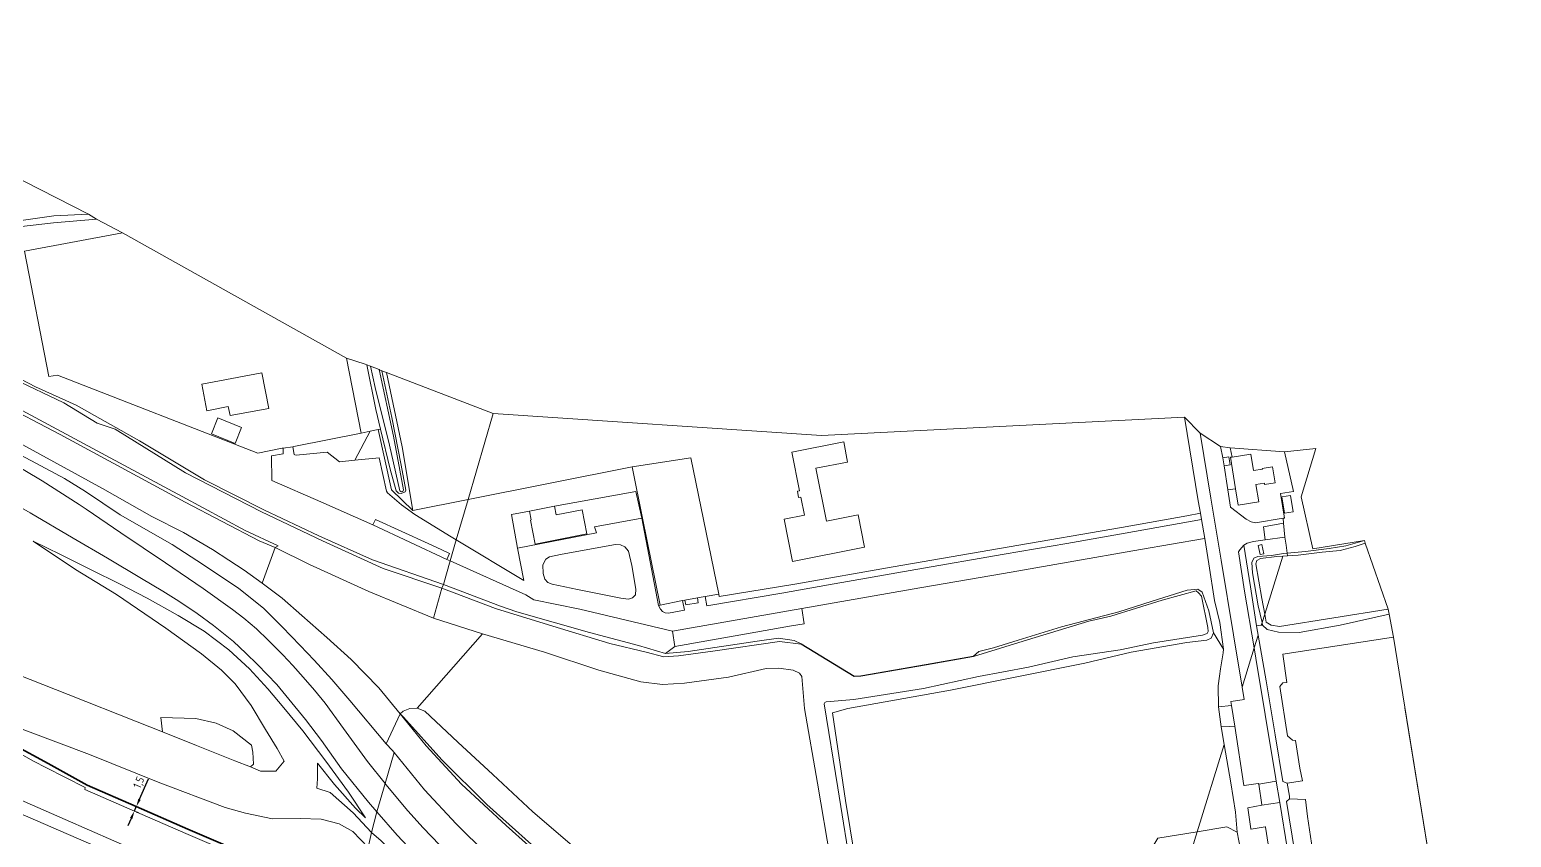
# Model space of a CAD drawing. Header units: metres. Extents: x 112942 to 118371, y 496117 to 499046.
# Drawn here: x 114960.1 to 115423.1, y 497767.8 to 498020.4 of the extents above; entities that cross this region are included whole.
import ezdxf

# ---------------------------------------------------------------- set-up
doc = ezdxf.new("R2010")
doc.units = ezdxf.units.M
for name, color, linetype, lineweight in [('B-WE-OG-TOPOKAART-G', 7, 'Continuous', 18), ('N-WE-KL-DATA_GLASVEZEL-G', 90, 'KL-GLASVEZEL-N', 35), ('N-WE-KL-DATA_GLASVEZEL-M', 7, 'Continuous', 18)]:
    doc.layers.add(name, color=color, linetype=linetype, lineweight=lineweight)
doc.styles.add('ISO', font='isocp.shx')
doc.linetypes.add('KL-GLASVEZEL-N', pattern='A,4,-1,[101,NLCS.SHX,S=0.5,R=0,X=0,Y=0],-1,4,-1,["G",Standard,S=1,R=0,X=-0.25,Y=-0.5],-1.5', length=12.5)
doc.dimstyles.new('ISO', dxfattribs={"dimtxt": 2.5, "dimasz": 2.5, "dimexe": 1.25, "dimexo": 0.625, "dimtad": 1, "dimtxsty": 'ISO', "dimcen": 2.5, "dimadec": 0, "dimazin": 0, "dimtfac": 1, "dimtmove": 0, "dimatfit": 3, "dimfxl": 0, "dimarcsym": 0})

# ---------------------------------------------------------------- blocks, each defined once
blk = doc.blocks.new('*D69')
at = {"layer": 'Defpoints', "color": 0, "transparency": 16777216}
for p in [(114992.84, 497776.06, 6.73), (114993.44, 497777.44, 6.73), (114993.44, 497777.44)]:
    blk.add_point(p, dxfattribs=at)
at = {"layer": 'N-WE-KL-DATA_GLASVEZEL-M', "color": 0, "lineweight": -2, "transparency": 16777216}
for p, q in [((114994.44, 497779.73), (114997.23, 497786.13)), ((114992.84, 497776.06), (114993.44, 497777.44)), ((114993.41, 497775.81), (114993.98, 497775.56)), ((114994.01, 497777.19), (114994.58, 497776.94)), ((114991.84, 497773.77), (114990.84, 497771.48))]:
    blk.add_line(p, q, dxfattribs=at)
at = {"layer": 'N-WE-KL-DATA_GLASVEZEL-M', "color": 0, "transparency": 16777216}
for points in [[(114994.06, 497779.9), (114994.82, 497779.56), (114993.44, 497777.44)], [(114991.46, 497773.94), (114992.22, 497773.61), (114992.84, 497776.06)]]:
    blk.add_solid(points, dxfattribs=at)
at = {"layer": 'N-WE-KL-DATA_GLASVEZEL-M', "color": 0, "transparency": 16777216, "insert": (114994.44, 497784.9), "char_height": 2.5, "attachment_point": 5, "rotation": 66.439, "style": 'ISO'}
blk.add_mtext('1,5', dxfattribs=at)

msp = doc.modelspace()

# ---------------------------------------------------------------- linework, layer by layer
at = {"layer": 'B-WE-OG-TOPOKAART-G'}
for points, elevation in [([(115069.285, 497914.057), (115073.758, 497893.255), (115076.938, 497876.45), (115076.722, 497875.922), (115076.324, 497875.852), (115076.075, 497875.962), (115075.778, 497876.218), (115072.571, 497890.425), (115068.118, 497908.439), (115066.581, 497915.095), (115069.285, 497914.057)], -1.567), ([(115013.892, 497909.506), (115032.699, 497913.064), (115034.801, 497901.958), (115022.721, 497899.672), (115022.188, 497902.491), (115015.461, 497901.218), (115013.892, 497909.506)], -0.793), ([(115032.699, 497913.064), (115013.892, 497909.506), (115015.461, 497901.218), (115022.188, 497902.491), (115022.721, 497899.672), (115034.801, 497901.958), (115032.699, 497913.064)], -0.793), ([(115024.358, 497890.995), (115016.888, 497894.028), (115018.887, 497898.949), (115026.356, 497895.915), (115024.358, 497890.995)], -0.793), ([(115016.888, 497894.028), (115024.358, 497890.995), (115026.356, 497895.915), (115018.887, 497898.949), (115016.888, 497894.028)], -0.793), ([(115218.965, 497868.673), (115220.964, 497858.547), (115198.457, 497854.105), (115195.86, 497867.264), (115202.205, 497868.516), (115201.087, 497874.18), (115200.402, 497874.045), (115200.011, 497876.03), (115200.646, 497876.156), (115198.261, 497888.24), (115214.474, 497891.44), (115215.712, 497885.169), (115205.805, 497883.214), (115209.062, 497866.718), (115218.965, 497868.673)], -0.699), ([(115198.261, 497888.24), (115200.646, 497876.156), (115200.011, 497876.03), (115200.402, 497874.045), (115201.087, 497874.18), (115202.205, 497868.516), (115195.86, 497867.264), (115198.457, 497854.105), (115220.964, 497858.547), (115218.965, 497868.673), (115209.062, 497866.718), (115205.805, 497883.214), (115215.712, 497885.169), (115214.474, 497891.44), (115198.261, 497888.24)], -0.699), ([(115336.941, 497876.818), (115335.362, 497886.649), (115335.83, 497886.724), (115341.733, 497887.673), (115342.556, 497882.549), (115345.311, 497882.992), (115345.279, 497883.192), (115348.475, 497883.706), (115349.291, 497878.626), (115345.996, 497878.096), (115345.923, 497878.55), (115343.277, 497878.125), (115344.14, 497872.747), (115337.76, 497871.722), (115336.941, 497876.818)], -0.361), ([(115351.383, 497874.332), (115354.097, 497874.746), (115354.887, 497869.559), (115352.174, 497869.146), (115351.383, 497874.332)], -0.564), ([(115351.383, 497874.332), (115352.174, 497869.146), (115354.887, 497869.559), (115354.097, 497874.746), (115351.383, 497874.332)], -0.564), ([(115116.319, 497869.843), (115124.146, 497871.375), (115124.682, 497868.636), (115132.727, 497870.21), (115134.196, 497862.703), (115118.051, 497859.543), (115116.587, 497867.024), (115116.86, 497867.078), (115116.319, 497869.843)], -0.458), ([(115343.969, 497859.114), (115344.584, 497856.232), (115345.785, 497856.489), (115345.169, 497859.37), (115343.969, 497859.114)], -0.361), ([(115344.584, 497856.232), (115343.969, 497859.114), (115345.169, 497859.37), (115345.785, 497856.489), (115344.584, 497856.232)], -0.361)]:
    msp.add_lwpolyline(points, close=True, dxfattribs=dict(at, elevation=elevation))
for points in [[(114948.351, 497977.965, -1.07), (114978.551, 497962.627, -1.07), (114967.624, 497962.088, -1.07), (114953.84, 497960.109, -1.07)], [(114953.84, 497960.109, -1.07), (114967.624, 497962.088, -1.07), (114978.551, 497962.627, -1.07), (114981.027, 497961.123, -0.71), (114967.541, 497959.949, -0.747), (114953.873, 497958.349, -0.721)], [(114953.873, 497958.349, -0.721), (114967.541, 497959.949, -0.747), (114981.027, 497961.123, -0.71), (114989.077, 497956.805, -1.037), (114958.497, 497951.13, -1.098), (114966.056, 497911.916, -0.92), (114968.807, 497912.301, -1.058), (115031.429, 497887.983, -0.94), (115039.048, 497889.468, -0.96), (115039.31, 497889.506, -0.964), (115039.341, 497887.728, -1.081), (115035.68, 497887.058, -1.081), (115035.738, 497879.437, -0.859), (115051.091, 497872.727, -0.61), (115067.336, 497865.525, -0.601), (115090.426, 497854.738, -0.614), (115091.496, 497854.3, -0.617)], [(115059.089, 497917.64, -1.018), (115063.75, 497894.161, -0.88), (115043.229, 497890.135, -0.943), (115042.703, 497890.02, -0.982), (115042.355, 497889.944, -1.007), (115039.31, 497889.506, -0.964), (115039.048, 497889.468, -0.96), (115031.429, 497887.983, -0.94), (114968.807, 497912.301, -1.058), (114966.056, 497911.916, -0.92), (114958.497, 497951.13, -1.098), (114989.077, 497956.805, -1.037), (115059.089, 497917.64, -1.018)], [(114943.706, 497918.159, -0.718), (114961.963, 497908.692, -0.765), (114974.628, 497902.915, -0.799), (114994.483, 497891.819, -0.845), (115014.696, 497879.567, -0.828), (115033.246, 497870.25, -0.808), (115050.478, 497862.081, -0.788), (115067.282, 497854.584, -0.742), (115089.421, 497846.841, -0.834)], [(115091.496, 497854.3, -0.617), (115089.421, 497846.841, -0.834), (115067.282, 497854.584, -0.742), (115050.478, 497862.081, -0.788), (115033.246, 497870.25, -0.808), (115014.696, 497879.567, -0.828), (114994.483, 497891.819, -0.845), (114974.628, 497902.915, -0.799), (114961.963, 497908.692, -0.765), (114943.706, 497918.159, -0.718)], [(115059.089, 497917.64, -1.018), (115064.927, 497915.73, -1.27), (115065.451, 497915.529, -1.063), (115068.322, 497901.629, -1.063), (115069.79, 497895.471, -0.91), (115068.98, 497895.311, -0.835), (115066.546, 497894.829, -0.838), (115063.75, 497894.161, -0.88), (115059.089, 497917.64, -1.018)], [(115065.451, 497915.529, -1.063), (115066.581, 497915.095, -1.567), (115068.118, 497908.439, -1.567), (115072.571, 497890.425, -1.567), (115075.778, 497876.218, -1.567), (115076.075, 497875.962, -1.567), (115076.324, 497875.852, -1.567), (115076.722, 497875.922, -1.567), (115076.938, 497876.45, -1.567), (115073.758, 497893.255, -1.567), (115069.285, 497914.057, -1.567), (115069.401, 497914.013, -1.564), (115070.135, 497913.731, -0.997), (115073.316, 497899.099, -0.997), (115076.164, 497884.154, -1.027), (115077.682, 497876.386, -1.057), (115077.449, 497875.834, -1.054), (115076.24, 497875.304, -0.94), (115075.343, 497875.474, -0.952), (115074.639, 497876.186, -0.913), (115072.771, 497882.97, -0.871), (115069.79, 497895.471, -0.91), (115068.322, 497901.629, -1.063), (115065.451, 497915.529, -1.063)], [(115089.421, 497846.841, -0.834), (115088.868, 497845.692, -1.008), (115070.532, 497851.931, -1.07), (115051.641, 497860.54, -1.07), (115032.608, 497869.598, -1.07), (115008.845, 497881.818, -1.07), (114986.865, 497895.407, -1.07), (114981.189, 497897.335, -1.07), (114970.765, 497903.726, -1.07), (114955.049, 497911.136, -1.07)], [(114955.049, 497911.136, -1.07), (114970.765, 497903.726, -1.07), (114981.189, 497897.335, -1.07), (114986.865, 497895.407, -1.07), (115008.845, 497881.818, -1.07), (115032.608, 497869.598, -1.07), (115051.641, 497860.54, -1.07), (115070.532, 497851.931, -1.07), (115088.868, 497845.692, -1.008)], [(115070.135, 497913.731, -0.997), (115071.647, 497913.151, -1.012), (115076.547, 497889.879, -0.898), (115079.826, 497870.031, -0.71), (115073.196, 497876.513, -0.721), (115068.98, 497895.311, -0.835), (115069.79, 497895.471, -0.91), (115072.771, 497882.97, -0.871), (115074.639, 497876.186, -0.913), (115075.343, 497875.474, -0.952), (115076.24, 497875.304, -0.94), (115077.449, 497875.834, -1.054), (115077.682, 497876.386, -1.057), (115076.164, 497884.154, -1.027), (115073.316, 497899.099, -0.997), (115070.135, 497913.731, -0.997)], [(115097.088, 497873.469, -0.673), (115079.826, 497870.031, -0.71), (115076.547, 497889.879, -0.898), (115071.647, 497913.151, -1.012), (115104.936, 497900.376, -0.817), (115097.088, 497873.469, -0.673)], [(114945.487, 497907.837, -1.07), (114963.174, 497898.358, -1.07), (114983.871, 497887.22, -1.07), (115007.725, 497874.37, -1.07), (115027.489, 497863.768, -1.07), (115037.731, 497858.942, -1.07), (115036.838, 497858.475, -0.733), (115031.83, 497860.566, -0.687), (115008.696, 497872.578, -0.612), (114988.728, 497883.483, -0.664), (114969.596, 497893.756, -0.718), (114950.033, 497903.945, -0.739)], [(115088.868, 497845.692, -1.008), (115086.3, 497836.326, -0.742), (115066.05, 497844.736, -0.813), (115047.573, 497853.091, -0.647), (115036.838, 497858.475, -0.733), (115037.731, 497858.942, -1.07), (115027.489, 497863.768, -1.07), (115007.725, 497874.37, -1.07), (114983.871, 497887.22, -1.07), (114963.174, 497898.358, -1.07), (114945.487, 497907.837, -1.07)], [(114950.033, 497903.945, -0.739), (114969.596, 497893.756, -0.718), (114988.728, 497883.483, -0.664), (115008.696, 497872.578, -0.612), (115031.83, 497860.566, -0.687), (115036.838, 497858.475, -0.733), (115032.724, 497847.278, -0.505), (115027.149, 497851.351, -0.541), (115022.326, 497854.476, -0.559), (115017.249, 497857.783, -0.547), (115008.208, 497863.096, -0.409), (114998.246, 497868.15, -0.253), (114982.827, 497876.866, -0.145), (114955.659, 497891.83, -0.247)], [(115104.936, 497900.376, -0.817), (115207.557, 497893.464, -0.94), (115320.96, 497899.221, -0.312), (115325.285, 497873.036, -0.353), (115325.953, 497869.225, -0.332), (115325.966, 497869.149, -0.332), (115321.726, 497868.337, -0.361), (115301.327, 497864.716, -0.341), (115266.186, 497858.696, -0.355), (115229.957, 497852.39, -0.33), (115199.239, 497846.966, -0.381), (115175.584, 497843.098, -0.51), (115175.503, 497843.814, -0.499), (115166.666, 497886.489, -0.63), (115148.411, 497883.693, -0.563), (115097.088, 497873.469, -0.673), (115104.936, 497900.376, -0.817)], [(114938.374, 497897.221, 0.41), (114960.682, 497885.522, 0.542), (114970.964, 497880, 0.632), (114977.585, 497875.915, 0.806), (114988.368, 497868.674, 1.328), (115004.616, 497859.417, 1.718), (115014.387, 497853.045, 1.988), (115025.443, 497845.651, 2.243), (115033.191, 497839.497, 2.558), (115038.987, 497833.688, 3.008), (115044.61, 497827.858, 3.239), (115048.989, 497823.235, 3.458), (115054.485, 497817.226, 3.647), (115060.136, 497810.638, 3.839), (115071.507, 497797.028, 4.109), (115073.431, 497795.104, 4.081), (115074.017, 497794.377, 4.103)], [(115060.136, 497810.638, 3.839), (115054.485, 497817.226, 3.647), (115048.989, 497823.235, 3.458), (115044.61, 497827.858, 3.239), (115038.987, 497833.688, 3.008), (115033.191, 497839.497, 2.558), (115025.443, 497845.651, 2.243), (115014.387, 497853.045, 1.988), (115004.616, 497859.417, 1.718), (114988.368, 497868.674, 1.328), (114977.585, 497875.915, 0.806), (114970.964, 497880, 0.632), (114960.682, 497885.522, 0.542), (114938.374, 497897.221, 0.41)], [(115320.96, 497899.221, -0.312), (115325.869, 497894.212, -0.278), (115329.214, 497873.895, -0.365), (115332.46, 497854.469, -0.367), (115336.263, 497831.115, -0.37), (115338.944, 497814.781, -0.351), (115339.579, 497810.913, -0.346), (115337.659, 497810.633, -0.335), (115335.452, 497810.311, -0.322), (115335.652, 497809.025, -0.298), (115331.614, 497808.645, -0.319), (115331.524, 497815.219, -0.31), (115331.855, 497818.179, -0.298), (115332.185, 497820.509, -0.307), (115333.021, 497825.493, -0.316), (115333.11, 497826.651, -0.322), (115331.987, 497834.964, -0.307), (115330.331, 497841.836, -0.307), (115328.525, 497853.346, -0.337), (115327.296, 497861.244, -0.413), (115326.304, 497867.167, -0.332), (115325.966, 497869.149, -0.332), (115325.953, 497869.225, -0.332), (115325.285, 497873.036, -0.353), (115320.96, 497899.221, -0.312)], [(114955.659, 497891.83, -0.247), (114982.827, 497876.866, -0.145), (114998.246, 497868.15, -0.253), (115008.208, 497863.096, -0.409), (115017.249, 497857.783, -0.547), (115022.326, 497854.476, -0.559), (115027.149, 497851.351, -0.541), (115032.724, 497847.278, -0.505), (115038.977, 497842.62, -0.598), (115045.206, 497837.245, -0.64), (115052.945, 497830.286, -0.742), (115060.613, 497823.458, -0.742), (115069.195, 497814.622, -0.673), (115075.853, 497806.443, -0.478), (115071.507, 497797.028, 4.109), (115060.136, 497810.638, 3.839)], [(115042.355, 497889.944, -1.007), (115042.703, 497890.02, -0.982), (115043.229, 497890.135, -0.943), (115063.75, 497894.161, -0.88), (115066.546, 497894.829, -0.838), (115061.727, 497885.703, -0.721), (115056.919, 497885.203, -0.865), (115053.097, 497888.241, -0.901), (115043.412, 497887.312, -0.904), (115043.009, 497887.382, -0.904), (115042.806, 497887.568, -0.907), (115042.355, 497889.944, -1.007)], [(115093.402, 497860.836, -0.653), (115091.77, 497861.827, -0.659), (115080.46, 497868.717, -0.589), (115076.312, 497871.81, -0.631), (115071.938, 497875.563, -0.775), (115071.582, 497876.082, -0.805), (115069.341, 497886.494, -0.877), (115061.727, 497885.703, -0.721), (115066.546, 497894.829, -0.838), (115068.98, 497895.311, -0.835), (115073.196, 497876.513, -0.721), (115079.826, 497870.031, -0.71), (115097.088, 497873.469, -0.673), (115093.402, 497860.836, -0.653)], [(115342.746, 497827.058, -0.391), (115338.944, 497814.781, -0.351), (115336.263, 497831.115, -0.37), (115332.46, 497854.469, -0.367), (115329.214, 497873.895, -0.365), (115325.869, 497894.212, -0.278), (115332.205, 497890.075, -0.344), (115332.937, 497886.529, -0.352), (115333.34, 497883.98, -0.315), (115334.532, 497876.53, -0.332), (115335.333, 497871.061, -0.315), (115340.236, 497867.335, -0.453), (115341.796, 497866.512, -0.503), (115343.175, 497866.154, -0.513), (115351.773, 497867.621, -0.533), (115351.926, 497866.013, -0.57), (115345.618, 497864.862, -0.653), (115346.2, 497860.826, -0.582), (115342.526, 497860.329, -0.529), (115340.593, 497859.794, -0.541), (115339.53, 497859.159, -0.314), (115338.219, 497857.671, -0.463), (115338.015, 497857.454, -0.469), (115337.888, 497857.145, -0.469), (115339.74, 497844.848, -0.376), (115342.746, 497827.058, -0.391)], [(115074.017, 497794.377, 4.103), (115071.177, 497784.641, 4.989), (115065.675, 497791.587, 4.808), (115058.188, 497801.885, 4.385), (115052.441, 497809.767, 4.136), (115049.131, 497813.87, 4.016), (115045.625, 497817.957, 3.86), (115042.34, 497821.606, 3.68), (115039.27, 497824.87, 3.599), (115034.664, 497829.466, 3.446), (115030.946, 497832.988, 3.287), (115026.999, 497836.38, 3.107), (115023.509, 497839.114, 2.978), (115014.284, 497845.647, 2.597), (115002.534, 497853.663, 2.138), (114988.594, 497863.004, 1.73), (114977.725, 497870.395, 1.385), (114975.533, 497871.939, 1.313), (114964.013, 497879.332, 1.031), (114948.232, 497888.65, 0.71)], [(114948.232, 497888.65, 0.71), (114964.013, 497879.332, 1.031), (114975.533, 497871.939, 1.313), (114977.725, 497870.395, 1.385), (114988.594, 497863.004, 1.73), (115002.534, 497853.663, 2.138), (115014.284, 497845.647, 2.597), (115023.509, 497839.114, 2.978), (115026.999, 497836.38, 3.107), (115030.946, 497832.988, 3.287), (115034.664, 497829.466, 3.446), (115039.27, 497824.87, 3.599), (115042.34, 497821.606, 3.68), (115045.625, 497817.957, 3.86), (115049.131, 497813.87, 4.016), (115052.441, 497809.767, 4.136), (115058.188, 497801.885, 4.385), (115065.675, 497791.587, 4.808), (115071.177, 497784.641, 4.989)], [(115093.402, 497860.836, -0.653), (115091.496, 497854.3, -0.617), (115090.426, 497854.738, -0.614), (115091.292, 497856.588, -0.614), (115088.893, 497857.738, -0.629), (115084.668, 497859.702, -0.598), (115068.17, 497867.217, -0.619), (115067.336, 497865.525, -0.601), (115051.091, 497872.727, -0.61), (115035.738, 497879.437, -0.859), (115035.68, 497887.058, -1.081), (115039.341, 497887.728, -1.081), (115039.31, 497889.506, -0.964), (115042.355, 497889.944, -1.007), (115042.806, 497887.568, -0.907), (115043.009, 497887.382, -0.904), (115043.412, 497887.312, -0.904), (115053.097, 497888.241, -0.901), (115056.919, 497885.203, -0.865), (115061.727, 497885.703, -0.721), (115069.341, 497886.494, -0.877), (115071.582, 497876.082, -0.805), (115071.938, 497875.563, -0.775), (115076.312, 497871.81, -0.631), (115080.46, 497868.717, -0.589), (115091.77, 497861.827, -0.659), (115093.402, 497860.836, -0.653)], [(115164.147, 497841.848, -0.547), (115157.078, 497840.455, -0.533), (115151.568, 497867.647, -0.556), (115148.411, 497883.693, -0.563), (115166.666, 497886.489, -0.63), (115175.503, 497843.814, -0.499), (115171.179, 497843.136, -0.513), (115169.338, 497842.816, -0.705), (115168.748, 497842.706, -0.687), (115164.84, 497841.977, -0.568), (115164.147, 497841.848, -0.547)], [(115332.205, 497890.075, -0.344), (115335.282, 497889.636, -0.38), (115335.83, 497886.724, -0.361), (115335.362, 497886.649, -0.361), (115336.941, 497876.818, -0.361), (115334.532, 497876.53, -0.332), (115333.34, 497883.98, -0.315), (115335.258, 497884.29, -0.31), (115334.86, 497886.799, -0.367), (115332.937, 497886.529, -0.352), (115332.205, 497890.075, -0.344)], [(115335.258, 497884.29, -0.31), (115333.34, 497883.98, -0.315), (115332.937, 497886.529, -0.352), (115334.86, 497886.799, -0.367), (115335.258, 497884.29, -0.31)], [(115335.282, 497889.636, -0.38), (115352.253, 497888.327, -0.541), (115354.981, 497875.931, -0.596), (115350.998, 497875.35, -0.596), (115352.208, 497867.672, -0.596), (115351.773, 497867.621, -0.533), (115343.175, 497866.154, -0.513), (115341.796, 497866.512, -0.503), (115340.236, 497867.335, -0.453), (115335.333, 497871.061, -0.315), (115334.532, 497876.53, -0.332), (115336.941, 497876.818, -0.361), (115337.76, 497871.722, -0.361), (115344.14, 497872.747, -0.361), (115343.277, 497878.125, -0.361), (115345.923, 497878.55, -0.361), (115345.996, 497878.096, -0.361), (115349.291, 497878.626, -0.361), (115348.475, 497883.706, -0.361), (115345.279, 497883.192, -0.361), (115345.311, 497882.992, -0.361), (115342.556, 497882.549, -0.361), (115341.733, 497887.673, -0.361), (115335.83, 497886.724, -0.361), (115335.282, 497889.636, -0.38)], [(115362.041, 497889.352, -0.527), (115357.377, 497874.293, -0.613), (115361.081, 497858.061, -0.639), (115377.227, 497860.616, -0.663), (115371.42, 497858.996, -0.71), (115366.159, 497858.096, -0.67), (115358.726, 497857.195, -0.637), (115353.017, 497856.729, -0.627), (115352.685, 497859.145, -0.648), (115352.339, 497861.657, -0.67), (115351.926, 497866.013, -0.57), (115351.773, 497867.621, -0.533), (115352.208, 497867.672, -0.596), (115350.998, 497875.35, -0.596), (115354.981, 497875.931, -0.596), (115352.253, 497888.327, -0.541), (115362.041, 497889.352, -0.527)], [(115093.402, 497860.836, -0.653), (115097.088, 497873.469, -0.673), (115148.411, 497883.693, -0.563), (115151.568, 497867.647, -0.556), (115157.078, 497840.455, -0.533), (115156.559, 497840.362, -0.533), (115151.377, 497867.655, -0.564), (115149.503, 497875.95, -0.458), (115124.146, 497871.375, -0.458), (115116.319, 497869.843, -0.458), (115110.634, 497868.738, -0.289), (115112.507, 497858.209, -0.461), (115114.579, 497848.179, -0.616), (115093.402, 497860.836, -0.653)], [(114945.809, 497877.495, 0.608), (114960.222, 497869.257, 0.965), (114973.681, 497861.42, 1.22), (114984.408, 497855.088, 1.448), (114995.038, 497848.77, 1.754), (115001.752, 497844.753, 1.916), (115006.715, 497841.65, 2.09), (115012.426, 497837.767, 2.312), (115017.549, 497834.048, 2.531), (115021.253, 497831.197, 2.699), (115023.791, 497829.049, 2.828), (115027.689, 497825.455, 3.02), (115031.273, 497821.886, 3.197), (115037.304, 497815.576, 3.524), (115041.139, 497811.082, 3.698), (115046.355, 497804.669, 3.965), (115051.316, 497798.154, 4.274), (115057.572, 497789.28, 4.724), (115066.014, 497778.846, 5.215), (115068.611, 497775.843, 5.33)], [(115071.177, 497784.641, 4.989), (115068.611, 497775.843, 5.33), (115066.014, 497778.846, 5.215), (115057.572, 497789.28, 4.724), (115051.316, 497798.154, 4.274), (115046.355, 497804.669, 3.965), (115041.139, 497811.082, 3.698), (115037.304, 497815.576, 3.524), (115031.273, 497821.886, 3.197), (115027.689, 497825.455, 3.02), (115023.791, 497829.049, 2.828), (115021.253, 497831.197, 2.699), (115017.549, 497834.048, 2.531), (115012.426, 497837.767, 2.312), (115006.715, 497841.65, 2.09), (115001.752, 497844.753, 1.916), (114995.038, 497848.77, 1.754), (114984.408, 497855.088, 1.448), (114973.681, 497861.42, 1.22), (114960.222, 497869.257, 0.965), (114945.809, 497877.495, 0.608)], [(115151.377, 497867.655, -0.564), (115136.653, 497864.896, -0.553), (115137.215, 497862.996, -0.493), (115112.507, 497858.209, -0.461), (115110.634, 497868.738, -0.289), (115116.319, 497869.843, -0.458), (115116.86, 497867.078, -0.458), (115116.587, 497867.024, -0.458), (115118.051, 497859.543, -0.458), (115134.196, 497862.703, -0.458), (115132.727, 497870.21, -0.458), (115124.682, 497868.636, -0.458), (115124.146, 497871.375, -0.458), (115149.503, 497875.95, -0.458), (115151.377, 497867.655, -0.564)], [(115091.496, 497854.3, -0.617), (115093.402, 497860.836, -0.653), (115114.579, 497848.179, -0.616), (115112.507, 497858.209, -0.461), (115137.215, 497862.996, -0.493), (115136.653, 497864.896, -0.553), (115151.377, 497867.655, -0.564), (115156.559, 497840.362, -0.533), (115157.211, 497839.151, -0.516), (115157.854, 497838.48, -0.541), (115158.713, 497838.062, -0.521), (115159.73, 497837.936, -0.47), (115164.779, 497838.838, -0.53), (115164.147, 497841.848, -0.547), (115164.84, 497841.977, -0.568), (115165.139, 497840.514, -0.688), (115168.988, 497841.197, -0.688), (115168.748, 497842.706, -0.687), (115169.338, 497842.816, -0.705), (115171.179, 497843.136, -0.513), (115171.73, 497840.197, -0.499), (115195.105, 497844.147, -0.478), (115209.763, 497846.752, -0.41), (115237.061, 497851.562, -0.393), (115264.636, 497856.337, -0.358), (115284.156, 497859.654, -0.332), (115302.46, 497862.884, -0.338), (115326.304, 497867.167, -0.332), (115327.296, 497861.244, -0.413), (115326.597, 497861.125, -0.467), (115307.174, 497857.829, -0.464), (115284.6, 497853.821, -0.476), (115264.388, 497850.338, -0.473), (115238.263, 497845.874, -0.473), (115201.386, 497839.345, -0.63), (115160.946, 497832.335, -0.59), (115132.051, 497839.156, -0.513), (115117.607, 497842.092, -0.567), (115115.122, 497843.628, -0.567), (115091.496, 497854.3, -0.617)], [(115171.179, 497843.136, -0.513), (115175.503, 497843.814, -0.499), (115175.584, 497843.098, -0.51), (115199.239, 497846.966, -0.381), (115229.957, 497852.39, -0.33), (115266.186, 497858.696, -0.355), (115301.327, 497864.716, -0.341), (115321.726, 497868.337, -0.361), (115325.966, 497869.149, -0.332), (115326.304, 497867.167, -0.332), (115302.46, 497862.884, -0.338), (115284.156, 497859.654, -0.332), (115264.636, 497856.337, -0.358), (115237.061, 497851.562, -0.393), (115209.763, 497846.752, -0.41), (115195.105, 497844.147, -0.478), (115171.73, 497840.197, -0.499), (115171.179, 497843.136, -0.513)], [(115091.292, 497856.588, -0.614), (115090.426, 497854.738, -0.614), (115067.336, 497865.525, -0.601), (115068.17, 497867.217, -0.619), (115084.668, 497859.702, -0.598), (115088.893, 497857.738, -0.629), (115091.292, 497856.588, -0.614)], [(115346.2, 497860.826, -0.582), (115345.618, 497864.862, -0.653), (115351.926, 497866.013, -0.57), (115352.339, 497861.657, -0.67), (115346.2, 497860.826, -0.582)], [(115068.611, 497775.843, 5.33), (115066.954, 497769.328, 5.147), (115061.184, 497775.513, 4.646), (115054.064, 497781.849, 4.197), (115049.881, 497783.234, 4.062), (115050.083, 497786.172, 3.714), (115050.043, 497791.069, 3.616), (115055.407, 497784.321, 4.099), (115061.909, 497776.975, 4.534), (115065.021, 497773.914, 4.894), (115059.753, 497781.919, 4.738), (115052.69, 497791.641, 4.312), (115045.454, 497801.148, 3.637), (115039.582, 497808.307, 3.283), (115034.513, 497814.318, 3.12), (115028.811, 497820.54, 2.743), (115022.356, 497826.508, 2.377), (115014.692, 497832.346, 2.133), (115006.509, 497837.154, 1.78), (114996.881, 497842.635, 1.373), (114988.171, 497847.042, 1.083), (114979.305, 497851.452, 0.94), (114969.759, 497856.243, 0.723), (114961.169, 497860.435, 0.563), (114974.469, 497851.571, 0.547), (114987.301, 497843.721, 0.533), (115002.647, 497833.199, 0.48), (115013.79, 497825.201, 0.46), (115020.065, 497820.076, 0.423), (115024.359, 497815.812, 0.44), (115029.364, 497809.106, 0.423), (115033.805, 497801.535, 0.287), (115037.471, 497795.64, 0.197), (115039.629, 497791.633, 0.273), (115037.061, 497788.533, 0.323), (115032.283, 497788.562, 0.243), (115029.112, 497789.831, 0.308), (115030.083, 497790.708, 0.335), (115029.82, 497794.492, 0.185), (115029.435, 497796.648, 0.137), (115023.71, 497801.162, 0.266), (115018.343, 497803.504, 0.182), (115011.994, 497805.007, 0.131), (115001.124, 497805.266, 0.005), (115001.639, 497800.803, -0.049), (114993.756, 497803.952, -0.08), (114972.128, 497812.472, -0.18), (114956.356, 497818.799, -0.24)], [(114956.356, 497818.799, -0.24), (114972.128, 497812.472, -0.18), (114993.756, 497803.952, -0.08), (115001.639, 497800.803, -0.049), (115012.264, 497796.558, -0.02), (115024.223, 497791.788, 0.107), (115029.112, 497789.831, 0.308), (115032.283, 497788.562, 0.243), (115037.061, 497788.533, 0.323), (115039.629, 497791.633, 0.273), (115037.471, 497795.64, 0.197), (115033.805, 497801.535, 0.287), (115029.364, 497809.106, 0.423), (115024.359, 497815.812, 0.44), (115020.065, 497820.076, 0.423), (115013.79, 497825.201, 0.46), (115002.647, 497833.199, 0.48), (114987.301, 497843.721, 0.533), (114974.469, 497851.571, 0.547), (114961.169, 497860.435, 0.563), (114969.759, 497856.243, 0.723), (114979.305, 497851.452, 0.94), (114988.171, 497847.042, 1.083), (114996.881, 497842.635, 1.373), (115006.509, 497837.154, 1.78), (115014.692, 497832.346, 2.133), (115022.356, 497826.508, 2.377), (115028.811, 497820.54, 2.743), (115034.513, 497814.318, 3.12), (115039.582, 497808.307, 3.283), (115045.454, 497801.148, 3.637), (115052.69, 497791.641, 4.312), (115059.753, 497781.919, 4.738), (115065.021, 497773.914, 4.894), (115061.909, 497776.975, 4.534), (115055.407, 497784.321, 4.099), (115050.043, 497791.069, 3.616), (115050.083, 497786.172, 3.714), (115049.881, 497783.234, 4.062), (115054.064, 497781.849, 4.197), (115061.184, 497775.513, 4.646), (115066.954, 497769.328, 5.147)], [(115069.195, 497814.622, -0.673), (115060.613, 497823.458, -0.742), (115052.945, 497830.286, -0.742), (115045.206, 497837.245, -0.64), (115038.977, 497842.62, -0.598), (115032.724, 497847.278, -0.505), (115036.838, 497858.475, -0.733), (115047.573, 497853.091, -0.647), (115066.05, 497844.736, -0.813), (115086.3, 497836.326, -0.742), (115101.583, 497831.43, -0.768), (115081.181, 497808.23, -0.647), (115078.945, 497808.115, -0.67), (115076.797, 497807.307, -0.564), (115075.853, 497806.443, -0.478), (115069.195, 497814.622, -0.673)], [(115148.483, 497842.735, -0.527), (115147.193, 497842.286, -0.533), (115144.787, 497842.573, -0.533), (115131.339, 497845.321, -0.643), (115123.387, 497846.944, -0.753), (115121.979, 497847.459, -0.763), (115121.099, 497848.542, -0.753), (115120.618, 497850.305, -0.7), (115120.496, 497853.039, -0.713), (115121.431, 497854.839, -0.707), (115122.593, 497855.498, -0.667), (115125.987, 497856.283, -0.633), (115136.866, 497858.269, -0.617), (115143.218, 497859.422, -0.533), (115144.738, 497859.307, -0.537), (115146.037, 497858.611, -0.54), (115147.236, 497857.277, -0.55), (115148.248, 497852.787, -0.583), (115149.575, 497845.423, -0.553), (115149.406, 497843.694, -0.543), (115148.483, 497842.735, -0.527)], [(115136.866, 497858.269, -0.617), (115125.987, 497856.283, -0.633), (115122.593, 497855.498, -0.667), (115121.431, 497854.839, -0.707), (115120.496, 497853.039, -0.713), (115120.618, 497850.305, -0.7), (115121.099, 497848.542, -0.753), (115121.979, 497847.459, -0.763), (115123.387, 497846.944, -0.753), (115131.339, 497845.321, -0.643), (115144.787, 497842.573, -0.533), (115147.193, 497842.286, -0.533), (115148.483, 497842.735, -0.527), (115149.406, 497843.694, -0.543), (115149.575, 497845.423, -0.553), (115148.248, 497852.787, -0.583), (115147.236, 497857.277, -0.55), (115146.037, 497858.611, -0.54), (115144.738, 497859.307, -0.537), (115143.218, 497859.422, -0.533), (115136.866, 497858.269, -0.617)], [(115201.386, 497839.345, -0.63), (115238.263, 497845.874, -0.473), (115264.388, 497850.338, -0.473), (115284.6, 497853.821, -0.476), (115307.174, 497857.829, -0.464), (115326.597, 497861.125, -0.467), (115327.296, 497861.244, -0.413), (115328.525, 497853.346, -0.337), (115330.331, 497841.836, -0.307), (115331.987, 497834.964, -0.307), (115333.11, 497826.651, -0.322), (115330.051, 497831.808, -0.258), (115328.532, 497838.693, -0.367), (115326.491, 497844.522, -0.539), (115325.167, 497845.445, -0.567), (115321.83, 497845.103, -0.702), (115310.549, 497841.525, -0.705), (115300.478, 497838.349, -0.719), (115282.569, 497833.684, -0.719), (115268.978, 497829.498, -0.719), (115261.3, 497827.121, -0.679), (115256.707, 497825.892, -0.814), (115255.043, 497824.445, -0.831), (115240.289, 497821.889, -0.788), (115219.797, 497818.369, -0.788), (115217.724, 497818.27, -0.788), (115201.216, 497828.334, -0.774), (115198.956, 497829.382, -0.501), (115194.14, 497830.107, -0.582), (115187.486, 497829.186, -0.63), (115165.882, 497825.946, -0.67), (115158.842, 497825.276, -0.67), (115161.743, 497827.515, -0.506), (115171.709, 497829.225, -0.67), (115184.082, 497831.427, -0.667), (115197.583, 497833.813, -0.67), (115202.136, 497834.632, -0.67), (115201.386, 497839.345, -0.63)], [(115343.982, 497831.049, -0.121), (115342.746, 497827.058, -0.391), (115339.74, 497844.848, -0.376), (115337.888, 497857.145, -0.469), (115338.015, 497857.454, -0.469), (115338.219, 497857.671, -0.463), (115339.53, 497859.159, -0.314), (115341.602, 497846.204, -0.207), (115343.502, 497833.995, -0.131), (115343.788, 497832.158, -0.12), (115343.982, 497831.049, -0.121)], [(115352.339, 497861.657, -0.67), (115352.685, 497859.145, -0.648), (115353.017, 497856.729, -0.627), (115351.883, 497856.557, -0.596), (115348.106, 497855.986, -0.493), (115343.908, 497855.651, -0.44), (115342.641, 497855.083, -0.423), (115341.981, 497853.724, -0.427), (115342.208, 497850.572, -0.37), (115344, 497840.235, -0.32), (115345.204, 497834.994, -0.3), (115344.942, 497834.148, -0.258), (115343.502, 497833.995, -0.131), (115341.602, 497846.204, -0.207), (115339.53, 497859.159, -0.314), (115340.593, 497859.794, -0.541), (115342.526, 497860.329, -0.529), (115346.2, 497860.826, -0.582), (115352.339, 497861.657, -0.67)], [(115351.639, 497855.769, -0.93), (115353.116, 497855.868, -0.92), (115356.442, 497856.092, -0.97), (115363.984, 497857.011, -0.947), (115369.61, 497857.492, -0.97), (115374.301, 497858.804, -0.997), (115377.417, 497859.8, -0.967), (115384.557, 497839.164, -0.81), (115350.604, 497833.789, -0.81), (115348.006, 497834.121, -0.777), (115346.505, 497835.123, -0.763), (115346.029, 497837.657, -0.759), (115351.639, 497855.769, -0.93)], [(115377.227, 497860.616, -0.663), (115377.417, 497859.8, -0.967), (115374.301, 497858.804, -0.997), (115369.61, 497857.492, -0.97), (115363.984, 497857.011, -0.947), (115356.442, 497856.092, -0.97), (115353.116, 497855.868, -0.92), (115353.017, 497856.729, -0.627), (115358.726, 497857.195, -0.637), (115366.159, 497858.096, -0.67), (115371.42, 497858.996, -0.71), (115377.227, 497860.616, -0.663)], [(115089.421, 497846.841, -0.834), (115091.496, 497854.3, -0.617), (115115.122, 497843.628, -0.567), (115117.607, 497842.092, -0.567), (115132.051, 497839.156, -0.513), (115160.946, 497832.335, -0.59), (115161.743, 497827.515, -0.506), (115158.842, 497825.276, -0.67), (115150.32, 497827.842, -0.627), (115135.048, 497831.879, -0.771), (115112.341, 497838.32, -0.751), (115107.238, 497840.107, -0.816), (115089.421, 497846.841, -0.834)], [(115345.204, 497834.994, -0.3), (115344, 497840.235, -0.32), (115342.208, 497850.572, -0.37), (115341.981, 497853.724, -0.427), (115342.641, 497855.083, -0.423), (115343.908, 497855.651, -0.44), (115348.106, 497855.986, -0.493), (115351.883, 497856.557, -0.596), (115353.017, 497856.729, -0.627), (115353.116, 497855.868, -0.92), (115351.639, 497855.769, -0.93), (115349.768, 497855.643, -0.943), (115344.763, 497855.016, -0.907), (115343.538, 497854.37, -0.88), (115343.298, 497853.305, -0.867), (115345.113, 497842.538, -0.75), (115346.029, 497837.657, -0.759), (115345.204, 497834.994, -0.3)], [(115351.639, 497855.769, -0.93), (115346.029, 497837.657, -0.759), (115345.113, 497842.538, -0.75), (115343.298, 497853.305, -0.867), (115343.538, 497854.37, -0.88), (115344.763, 497855.016, -0.907), (115349.768, 497855.643, -0.943), (115351.639, 497855.769, -0.93)], [(115210.325, 497760.843, -0.831), (115206.31, 497784.731, -0.831), (115202.247, 497808.127, -0.831), (115201.346, 497818.141, -0.831), (115200.662, 497819.214, -0.848), (115198.693, 497820.054, -0.848), (115194.177, 497820.721, -0.848), (115190.25, 497820.619, -0.848), (115178.529, 497817.883, -0.848), (115164.734, 497816.008, -0.837), (115157.831, 497815.623, -0.837), (115151.035, 497816.453, -0.837), (115137.922, 497820.075, -0.816), (115120.96, 497825.745, -0.799), (115101.583, 497831.43, -0.768), (115086.3, 497836.326, -0.742), (115088.868, 497845.692, -1.008), (115105.648, 497839.401, -1.008), (115123.617, 497833.903, -1.008), (115141.397, 497828.472, -1.008), (115152.738, 497825.74, -1.008), (115158.322, 497824.311, -1.008), (115162.851, 497824.598, -1.008), (115174.349, 497826.12, -1.008), (115194.457, 497829.086, -1.008), (115201.182, 497828.238, -1.008), (115217.699, 497818.169, -1.008), (115219.808, 497818.27, -1.008), (115240.306, 497821.79, -1.008), (115255.066, 497824.348, -1.008), (115271.901, 497829.537, -1.008), (115291.112, 497835.433, -1.008), (115297.976, 497836.963, -1.008), (115314.007, 497842.017, -1.008), (115324.558, 497844.871, -1.008), (115325.305, 497844.301, -1.008), (115326.226, 497843.206, -1.008), (115328.29, 497833.465, -1.008), (115328.363, 497832.22, -1.008), (115328.024, 497831.582, -1.008), (115326.552, 497831.024, -1.008), (115311.301, 497828.646, -1.008), (115300.874, 497826.471, -1.008), (115286.072, 497824.264, -1.008), (115272.231, 497821.03, -1.008), (115256.594, 497818.117, -1.008), (115239.448, 497814.346, -1.008), (115217.691, 497810.983, -1.008), (115208.965, 497810.21, -1.008), (115208.536, 497810.037, -1.008), (115208.401, 497809.596, -1.008), (115212.684, 497783.281, -1.008), (115217.146, 497755.431, -1.008)], [(115201.182, 497828.238, -1.008), (115194.457, 497829.086, -1.008), (115174.349, 497826.12, -1.008), (115162.851, 497824.598, -1.008), (115158.322, 497824.311, -1.008), (115152.738, 497825.74, -1.008), (115141.397, 497828.472, -1.008), (115123.617, 497833.903, -1.008), (115105.648, 497839.401, -1.008), (115088.868, 497845.692, -1.008), (115089.421, 497846.841, -0.834), (115107.238, 497840.107, -0.816), (115112.341, 497838.32, -0.751), (115135.048, 497831.879, -0.771), (115150.32, 497827.842, -0.627), (115158.842, 497825.276, -0.67), (115165.882, 497825.946, -0.67), (115187.486, 497829.186, -0.63), (115194.14, 497830.107, -0.582), (115198.956, 497829.382, -0.501), (115201.216, 497828.334, -0.774), (115201.182, 497828.238, -1.008)], [(115217.146, 497755.431, -1.008), (115212.684, 497783.281, -1.008), (115208.401, 497809.596, -1.008), (115208.536, 497810.037, -1.008), (115208.965, 497810.21, -1.008), (115217.691, 497810.983, -1.008), (115239.448, 497814.346, -1.008), (115256.594, 497818.117, -1.008), (115272.231, 497821.03, -1.008), (115286.072, 497824.264, -1.008), (115300.874, 497826.471, -1.008), (115311.301, 497828.646, -1.008), (115326.552, 497831.024, -1.008), (115328.024, 497831.582, -1.008), (115328.363, 497832.22, -1.008), (115328.29, 497833.465, -1.008), (115326.226, 497843.206, -1.008), (115325.305, 497844.301, -1.008), (115324.558, 497844.871, -1.008), (115314.007, 497842.017, -1.008), (115297.976, 497836.963, -1.008), (115291.112, 497835.433, -1.008), (115271.901, 497829.537, -1.008), (115255.066, 497824.348, -1.008), (115255.043, 497824.445, -0.831), (115256.707, 497825.892, -0.814), (115261.3, 497827.121, -0.679), (115268.978, 497829.498, -0.719), (115282.569, 497833.684, -0.719), (115300.478, 497838.349, -0.719), (115310.549, 497841.525, -0.705), (115321.83, 497845.103, -0.702), (115325.167, 497845.445, -0.567), (115326.491, 497844.522, -0.539), (115328.532, 497838.693, -0.367), (115330.051, 497831.808, -0.258), (115329.262, 497830.108, -0.209), (115327.937, 497829.45, -0.238), (115321.641, 497828.724, -0.447), (115304.272, 497825.773, -0.53), (115289.857, 497822.264, -0.556), (115247.896, 497813.881, -0.61), (115215.817, 497808.087, -0.556), (115211.013, 497806.755, -0.367), (115215.083, 497779.314, -0.309), (115219.334, 497753.399, -0.335)], [(115164.147, 497841.848, -0.547), (115164.779, 497838.838, -0.53), (115159.73, 497837.936, -0.47), (115158.713, 497838.062, -0.521), (115157.854, 497838.48, -0.541), (115157.211, 497839.151, -0.516), (115156.559, 497840.362, -0.533), (115157.078, 497840.455, -0.533), (115164.147, 497841.848, -0.547)], [(115168.748, 497842.706, -0.687), (115168.988, 497841.197, -0.688), (115165.139, 497840.514, -0.688), (115164.84, 497841.977, -0.568), (115168.748, 497842.706, -0.687)], [(115201.386, 497839.345, -0.63), (115202.136, 497834.632, -0.67), (115197.583, 497833.813, -0.67), (115184.082, 497831.427, -0.667), (115171.709, 497829.225, -0.67), (115161.743, 497827.515, -0.506), (115160.946, 497832.335, -0.59), (115201.386, 497839.345, -0.63)], [(115343.502, 497833.995, -0.131), (115344.942, 497834.148, -0.258), (115345.388, 497834.195, -0.297), (115346.788, 497832.855, -0.297), (115350.363, 497831.987, -0.42), (115356.825, 497831.921, -0.507), (115369.593, 497834.132, -0.59), (115384.902, 497837.57, -0.54), (115386.249, 497830.398, -0.4), (115351.649, 497825.094, -0.437), (115352.888, 497816.221, -0.23), (115351.669, 497816.143, -0.177), (115350.765, 497815.047, -0.153), (115353.162, 497799.59, -0.097), (115354.672, 497798.191, -0.123), (115355.658, 497798.077, -0.217), (115356.981, 497789.448, -0.363), (115357.862, 497785.539, -0.237), (115353.015, 497784.789, -0.203), (115351.671, 497785.246, -0.153), (115349.253, 497799.922, -0.153), (115346.493, 497816.721, -0.14), (115343.982, 497831.049, -0.121), (115343.788, 497832.158, -0.12), (115343.502, 497833.995, -0.131)], [(115346.029, 497837.657, -0.759), (115346.505, 497835.123, -0.763), (115348.006, 497834.121, -0.777), (115350.604, 497833.789, -0.81), (115384.557, 497839.164, -0.81), (115384.902, 497837.57, -0.54), (115369.593, 497834.132, -0.59), (115356.825, 497831.921, -0.507), (115350.363, 497831.987, -0.42), (115346.788, 497832.855, -0.297), (115345.388, 497834.195, -0.297), (115345.204, 497834.994, -0.3), (115346.029, 497837.657, -0.759)], [(115081.181, 497808.23, -0.647), (115101.583, 497831.43, -0.768), (115120.96, 497825.745, -0.799), (115137.922, 497820.075, -0.816), (115151.035, 497816.453, -0.837), (115157.831, 497815.623, -0.837), (115164.734, 497816.008, -0.837), (115178.529, 497817.883, -0.848), (115190.25, 497820.619, -0.848), (115194.177, 497820.721, -0.848), (115198.693, 497820.054, -0.848), (115200.662, 497819.214, -0.848), (115201.346, 497818.141, -0.831), (115202.247, 497808.127, -0.831), (115206.31, 497784.731, -0.831), (115210.325, 497760.843, -0.831)], [(115219.334, 497753.399, -0.335), (115215.083, 497779.314, -0.309), (115211.013, 497806.755, -0.367), (115215.817, 497808.087, -0.556), (115247.896, 497813.881, -0.61), (115289.857, 497822.264, -0.556), (115304.272, 497825.773, -0.53), (115321.641, 497828.724, -0.447), (115327.937, 497829.45, -0.238), (115329.262, 497830.108, -0.209), (115330.051, 497831.808, -0.258), (115333.11, 497826.651, -0.322), (115333.021, 497825.493, -0.316), (115332.185, 497820.509, -0.307), (115331.855, 497818.179, -0.298), (115331.524, 497815.219, -0.31), (115331.614, 497808.645, -0.319), (115332.459, 497802.339, -0.298), (115333.397, 497796.871, -0.309), (115324.946, 497769.587, -0.469), (115312.652, 497767.559, -0.48)], [(115353.16, 497763.901, -0.31), (115350.706, 497778.758, -0.28), (115349.606, 497785.419, -0.266), (115349.494, 497786.098, -0.265), (115346.155, 497806.215, -0.349), (115343.29, 497823.84, -0.394), (115342.746, 497827.058, -0.391), (115343.982, 497831.049, -0.121), (115346.493, 497816.721, -0.14), (115349.253, 497799.922, -0.153), (115351.671, 497785.246, -0.153), (115353.015, 497784.789, -0.203), (115353.759, 497780.737, -0.253), (115353.812, 497779.851, -0.253), (115352.859, 497779.002, -0.253), (115355.463, 497763.089, -0.322)], [(115345.204, 497834.994, -0.3), (115345.388, 497834.195, -0.297), (115344.942, 497834.148, -0.258), (115345.204, 497834.994, -0.3)], [(115255.066, 497824.348, -1.008), (115240.306, 497821.79, -1.008), (115219.808, 497818.27, -1.008), (115217.699, 497818.169, -1.008), (115201.182, 497828.238, -1.008), (115201.216, 497828.334, -0.774), (115217.724, 497818.27, -0.788), (115219.797, 497818.369, -0.788), (115240.289, 497821.889, -0.788), (115255.043, 497824.445, -0.831), (115255.066, 497824.348, -1.008)], [(115335.652, 497809.025, -0.298), (115335.452, 497810.311, -0.322), (115337.659, 497810.633, -0.335), (115339.579, 497810.913, -0.346), (115338.944, 497814.781, -0.351), (115342.746, 497827.058, -0.391), (115343.29, 497823.84, -0.394), (115346.155, 497806.215, -0.349), (115349.494, 497786.098, -0.265), (115349.606, 497785.419, -0.266), (115344.24, 497784.5, -0.322), (115344.034, 497784.689, -0.307), (115339.604, 497784.042, -0.34), (115339.534, 497784.06, -0.34), (115336.654, 497802.584, -0.298), (115336.157, 497805.781, -0.298), (115335.652, 497809.025, -0.298)], [(115364.668, 497738.93, -0.447), (115359.356, 497774.381, -0.267), (115358.727, 497779.679, -0.373), (115353.812, 497779.851, -0.253), (115353.759, 497780.737, -0.253), (115353.015, 497784.789, -0.203), (115357.862, 497785.539, -0.237), (115356.981, 497789.448, -0.363), (115355.658, 497798.077, -0.217), (115354.672, 497798.191, -0.123), (115353.162, 497799.59, -0.097), (115350.765, 497815.047, -0.153), (115351.669, 497816.143, -0.177), (115352.888, 497816.221, -0.23), (115351.649, 497825.094, -0.437), (115386.249, 497830.398, -0.4), (115401.45, 497736.449, -0.447)], [(115066.954, 497769.328, 5.147), (115065.907, 497764.714, 6.425), (115061.052, 497769.7, 6.333), (115056.823, 497772.082, 6.28), (115051.154, 497773.511, 6.29), (115044.651, 497773.774, 6.333), (115035.986, 497773.614, 6.27), (115027.538, 497775.406, 6.243), (115021.17, 497777.174, 6.187), (115000.304, 497785.128, 6.173), (114978.839, 497793.697, 6.127), (114960.274, 497800.703, 6.173), (114940.834, 497808.047, 6.087)], [(114940.834, 497808.047, 6.087), (114960.274, 497800.703, 6.173), (114978.839, 497793.697, 6.127), (115000.304, 497785.128, 6.173), (115021.17, 497777.174, 6.187), (115027.538, 497775.406, 6.243), (115035.986, 497773.614, 6.27), (115044.651, 497773.774, 6.333), (115051.154, 497773.511, 6.29), (115056.823, 497772.082, 6.28), (115061.052, 497769.7, 6.333), (115065.907, 497764.714, 6.425)], [(115116.968, 497765.648, -0.739), (115102.938, 497778.125, -0.739), (115088.867, 497792.078, -0.739), (115076.974, 497805.426, -0.739), (115075.853, 497806.443, -0.478), (115076.797, 497807.307, -0.564), (115078.945, 497808.115, -0.67), (115081.181, 497808.23, -0.647), (115083.584, 497807.302, -0.647)], [(115130.353, 497764.626, -0.593), (115117.368, 497775.798, -0.659), (115104.813, 497787.478, -0.633), (115093.897, 497797.548, -0.653), (115083.584, 497807.302, -0.647), (115081.181, 497808.23, -0.647)], [(115331.614, 497808.645, -0.319), (115335.652, 497809.025, -0.298), (115336.157, 497805.781, -0.298), (115336.654, 497802.584, -0.298), (115335.139, 497802.496, -0.298), (115332.459, 497802.339, -0.298), (115331.614, 497808.645, -0.319)], [(115389.815, 497808.358, -0.411), (115401.45, 497736.449, -0.447), (115423.098, 497736.106, -0.527)], [(115001.639, 497800.803, -0.049), (115001.124, 497805.266, 0.005), (115011.994, 497805.007, 0.131), (115018.343, 497803.504, 0.182), (115023.71, 497801.162, 0.266), (115029.435, 497796.648, 0.137), (115029.82, 497794.492, 0.185), (115030.083, 497790.708, 0.335), (115029.112, 497789.831, 0.308), (115024.223, 497791.788, 0.107), (115012.264, 497796.558, -0.02), (115001.639, 497800.803, -0.049)], [(115102.96, 497762.536, 4.858), (115093.34, 497772.046, 4.618), (115083.445, 497782.689, 4.462), (115074.017, 497794.377, 4.103), (115073.431, 497795.104, 4.081), (115071.507, 497797.028, 4.109), (115075.853, 497806.443, -0.478), (115084.051, 497796.416, -0.43)], [(115122.924, 497759.012, -0.275), (115109.04, 497771.52, -0.309), (115095.072, 497784.504, -0.364), (115084.051, 497796.416, -0.43), (115075.853, 497806.443, -0.478), (115076.974, 497805.426, -0.739), (115088.867, 497792.078, -0.739)], [(115083.584, 497807.302, -0.647), (115093.897, 497797.548, -0.653), (115104.813, 497787.478, -0.633), (115117.368, 497775.798, -0.659), (115130.353, 497764.626, -0.593)], [(115332.459, 497802.339, -0.298), (115335.139, 497802.496, -0.298), (115336.654, 497802.584, -0.298), (115339.534, 497784.06, -0.34), (115339.604, 497784.042, -0.34), (115344.034, 497784.689, -0.307), (115344.24, 497784.5, -0.322), (115345.166, 497778.035, -0.31), (115345.128, 497777.883, -0.304), (115340.762, 497777.101, -0.304), (115341.717, 497770.453, -0.268), (115341.811, 497770.434, -0.268), (115346.143, 497771.134, -0.358), (115346.268, 497771.061, -0.358), (115347.096, 497765.662, -0.307)], [(115339.027, 497761.315, -0.361), (115337.418, 497769.48, -0.477), (115336.875, 497775.721, -0.334), (115335.449, 497784.907, -0.334), (115333.397, 497796.871, -0.309), (115332.459, 497802.339, -0.298)], [(115057.09, 497736.345, 6.927), (115056.219, 497733.361, 6.952), (115053.588, 497734.428, 6.955), (115037.068, 497741.294, 6.953), (115016.357, 497749.88, 6.938), (115001.555, 497756.091, 6.92), (114988.857, 497761.511, 6.92), (114972.2, 497768.714, 6.95), (114951.597, 497777.71, 6.935), (114936.743, 497784.221, 6.869), (114922.036, 497790.915, 6.884), (114914.764, 497794.425, 6.794), (114915.524, 497797.889, 6.86), (114929.485, 497791.73, 6.83), (114952.513, 497781.63, 6.851), (114971.258, 497773.385, 6.908), (114993.98, 497763.432, 6.893), (115007.571, 497757.549, 6.893), (115026.012, 497749.573, 6.941), (115042.692, 497742.519, 6.926), (115055.879, 497736.836, 6.925), (115057.09, 497736.345, 6.927)], [(115065.907, 497764.714, 6.425), (115060.26, 497747.213, 6.669), (115042.175, 497754.803, 6.725), (115024.255, 497762.424, 6.695), (115008.937, 497769.044, 6.653), (114992.839, 497776.064, 6.728), (114977.402, 497782.815, 6.68), (114977.446, 497783.443, 6.647), (114965.124, 497789.659, 6.659), (114961.531, 497791.508, 6.644), (114954.486, 497795.459, 6.542)], [(114954.486, 497795.459, 6.542), (114961.531, 497791.508, 6.644), (114965.124, 497789.659, 6.659), (114977.446, 497783.443, 6.647), (114977.402, 497782.815, 6.68), (114992.839, 497776.064, 6.728), (115008.937, 497769.044, 6.653), (115024.255, 497762.424, 6.695), (115042.175, 497754.803, 6.725), (115060.26, 497747.213, 6.669)], [(115088.217, 497765.473, 5.596), (115083.053, 497770.792, 5.461), (115078.33, 497776.158, 5.281), (115071.389, 497784.373, 4.996), (115071.177, 497784.641, 4.989), (115074.017, 497794.377, 4.103), (115083.445, 497782.689, 4.462), (115093.34, 497772.046, 4.618), (115102.96, 497762.536, 4.858)], [(115084.051, 497796.416, -0.43), (115095.072, 497784.504, -0.364), (115109.04, 497771.52, -0.309), (115122.924, 497759.012, -0.275)], [(115324.946, 497769.587, -0.469), (115333.397, 497796.871, -0.309), (115335.449, 497784.907, -0.334), (115336.875, 497775.721, -0.334), (115337.418, 497769.48, -0.477), (115334.146, 497771.104, -0.46), (115324.946, 497769.587, -0.469)], [(115088.867, 497792.078, -0.739), (115102.938, 497778.125, -0.739), (115116.968, 497765.648, -0.739)], [(115083.328, 497759.621, 5.974), (115074.905, 497768.565, 5.608), (115068.611, 497775.843, 5.33), (115071.177, 497784.641, 4.989), (115071.389, 497784.373, 4.996), (115078.33, 497776.158, 5.281), (115083.053, 497770.792, 5.461), (115088.217, 497765.473, 5.596)], [(115349.606, 497785.419, -0.266), (115350.706, 497778.758, -0.28), (115345.128, 497777.883, -0.304), (115345.166, 497778.035, -0.31), (115344.24, 497784.5, -0.322), (115349.606, 497785.419, -0.266)], [(115060.26, 497747.213, 6.669), (115057.09, 497736.345, 6.927), (115055.879, 497736.836, 6.925), (115042.692, 497742.519, 6.926), (115026.012, 497749.573, 6.941), (115007.571, 497757.549, 6.893), (114993.98, 497763.432, 6.893), (114971.258, 497773.385, 6.908), (114952.513, 497781.63, 6.851)], [(115355.463, 497763.089, -0.322), (115352.859, 497779.002, -0.253), (115353.812, 497779.851, -0.253), (115358.727, 497779.679, -0.373), (115359.356, 497774.381, -0.267), (115364.668, 497738.93, -0.447)], [(114951.597, 497777.71, 6.935), (114972.2, 497768.714, 6.95), (114988.857, 497761.511, 6.92), (115001.555, 497756.091, 6.92), (115016.357, 497749.88, 6.938), (115037.068, 497741.294, 6.953), (115053.588, 497734.428, 6.955), (115056.219, 497733.361, 6.952)], [(115069.953, 497766.782, 5.193), (115066.954, 497769.328, 5.147), (115068.611, 497775.843, 5.33), (115074.905, 497768.565, 5.608), (115083.328, 497759.621, 5.974)], [(115347.096, 497765.662, -0.307), (115346.268, 497771.061, -0.358), (115346.143, 497771.134, -0.358), (115341.811, 497770.434, -0.268), (115341.717, 497770.453, -0.268), (115340.762, 497777.101, -0.304), (115345.128, 497777.883, -0.304)], [(115345.128, 497777.883, -0.304), (115350.706, 497778.758, -0.28), (115353.16, 497763.901, -0.31)], [(115339.027, 497761.315, -0.361), (115340.271, 497754.855, -0.262), (115340.721, 497752.092, -0.25), (115341.097, 497750.459, -0.25), (115341.684, 497748.625, -0.262), (115341.9, 497746.954, -0.33), (115342.858, 497743.558, -0.565), (115344.338, 497738.71, -0.774), (115344.015, 497737.123, -0.742), (115344.476, 497735.797, -0.739), (115343.356, 497736.065, -0.745), (115338.794, 497734.125, -0.711), (115318.326, 497748.112, -0.774), (115324.946, 497769.587, -0.469), (115334.146, 497771.104, -0.46), (115337.418, 497769.48, -0.477), (115339.027, 497761.315, -0.361)], [(115066.954, 497769.328, 5.147), (115069.953, 497766.782, 5.193), (115077.603, 497758.813, 5.531), (115084.333, 497751.862, 5.918), (115087.132, 497747.289, 6.25), (115083.947, 497748.985, 6.522), (115075.192, 497757.133, 6.499), (115065.907, 497764.714, 6.425), (115066.954, 497769.328, 5.147)], [(115310.346, 497746.852, -0.851), (115311.374, 497757.867, -0.773), (115310.501, 497764.185, -0.589), (115312.652, 497767.559, -0.48), (115324.946, 497769.587, -0.469), (115318.326, 497748.112, -0.774), (115310.346, 497746.852, -0.851)]]:
    msp.add_polyline3d(points, dxfattribs=at)
at = {"layer": 'N-WE-KL-DATA_GLASVEZEL-G', "flags": 128}
msp.add_lwpolyline([(114509.734, 498020.355), (114519.828, 498014.63), (114532.295, 498007.637), (114547.431, 497999.207), (114554.569, 497995.219), (114561.698, 497991.236), (114576.34, 497983.145), (114594.008, 497973.536), (114612.78, 497963.411), (114629.357, 497954.521), (114637.087, 497950.389), (114659.016, 497938.907), (114663.476, 497936.6), (114670.112, 497933.227), (114681.314, 497927.562), (114688.002, 497924.245), (114688.002, 497924.245), (114699.381, 497918.468), (114713.724, 497911.12), (114722.775, 497906.57), (114739.305, 497898.205), (114758.236, 497888.959), (114781.307, 497877.636), (114789.929, 497873.442), (114806.071, 497865.567), (114820.247, 497858.793), (114832.07, 497853.143), (114839.35, 497849.661), (114859.114, 497839.161), (114859.834, 497838.808), (114861.029, 497838.223), (114918.608, 497811.949), (114920.617, 497810.991), (114927.641, 497808.928), (114945.501, 497801.09), (114955.15, 497796.805), (114965.848, 497790.973), (114978.069, 497784.16), (114993.439, 497777.439), (115009.534, 497770.42), (115024.846, 497763.803), (115042.759, 497756.185), (115061.558, 497748.294), (115077.255, 497741.973), (115077.779, 497741.733), (115092.907, 497735.4), (115110.354, 497728.204), (115119.312, 497724.566), (115128.235, 497737.264), (115131.2, 497735.069), (115137.069, 497730.88), (115143.723, 497726.432), (115148.029, 497723.754), (115152.972, 497720.979), (115157.087, 497718.73), (115164.692, 497714.92), (115172.898, 497710.903), (115184.421, 497705.42), (115193.888, 497701.085), (115205.145, 497695.936), (115213.536, 497692.157), (115219.93, 497689.177), (115224.911, 497687.06), (115232.819, 497683.83), (115236.05, 497682.537), (115239.06, 497681.366), (115251.825, 497676.544), (115276.956, 497667.151), (115291.756, 497661.561), (115301.108, 497658.029), (115320.058, 497650.863), (115338.866, 497643.693), (115343.986, 497641.686), (115350.871, 497638.768), (115360.275, 497634.799), (115365.004, 497632.73), (115366.013, 497632.289), (115368.097, 497631.377), (115378.556, 497626.904), (115381.75, 497621.432), (115390.867, 497617.898), (115409.483, 497610.935)], dxfattribs=at)

# ---------------------------------------------------------------- dimensions: what is measured, and where the dimension line sits
at = {"layer": 'N-WE-KL-DATA_GLASVEZEL-M'}
dim = msp.add_aligned_dim(p1=(114992.839, 497776.064, 6.728), p2=(114993.439, 497777.439, 6.727), distance=0, dimstyle='ISO', dxfattribs=at)
dim.commit()
dim.dimension.update_dxf_attribs({"geometry": '*D69', "text_midpoint": (114994.442, 497784.899)})

doc.saveas('drawing.dxf')
